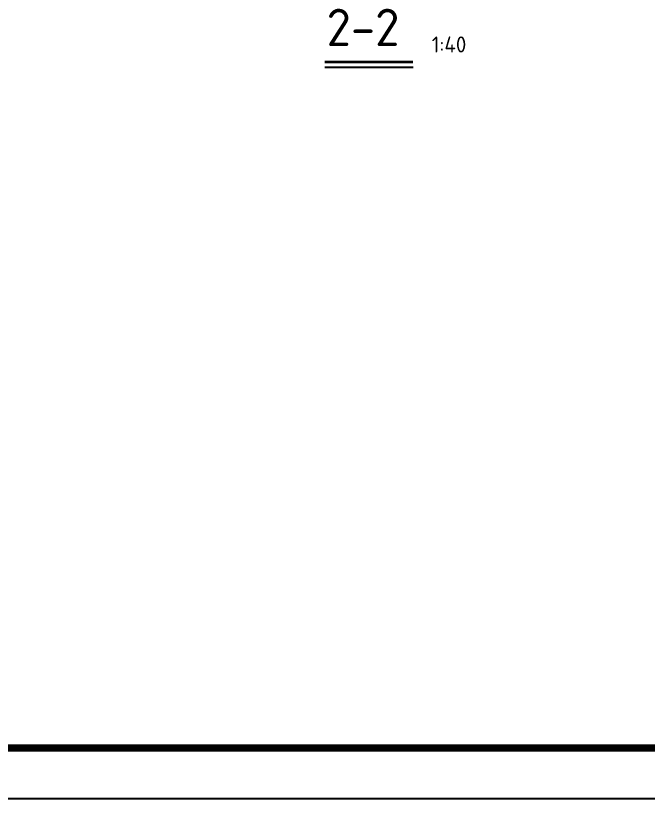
# Model space of a CAD drawing. Extents: x -89996 to 1006241, y -2176 to 440573.
# Drawn here: x 203140 to 220892, y 88594 to 110588 of the extents above; entities that cross this region are included whole.
import ezdxf
from ezdxf.enums import TextEntityAlignment as Align

# ---------------------------------------------------------------- set-up
doc = ezdxf.new("R2010")
doc.units = 0
doc.header["$LTSCALE"] = 1000
doc.header["$MEASUREMENT"] = 0
doc.layers.add('NUM', color=7, linetype='Continuous')
doc.layers.add('PUB_TITLE', color=4, linetype='Continuous')
doc.styles.add('TSSD_Norm', font='tssdeng.shx', dxfattribs={"bigfont": 'hztxt.shx'})

msp = doc.modelspace()

# ---------------------------------------------------------------- linework, layer by layer
at = {"layer": 'NUM', "const_width": 75}
msp.add_lwpolyline([(211828.63, 109289.03), (214308.24, 109289.03)], dxfattribs=at)
at = {"layer": 'NUM'}
msp.add_lwpolyline([(211828.63, 109139.03), (214308.24, 109139.03)], dxfattribs=at)
at = {"layer": 'PUB_TITLE'}
msp.add_lwpolyline([(90043.05, 88593.71), (238643.05, 88593.71), (238643.05, 172593.71), (90043.05, 172593.71)], close=True, dxfattribs=at)
at = {"layer": 'PUB_TITLE', "const_width": 212.12}
msp.add_lwpolyline([(93578.4, 90007.85), (93578.4, 171179.57), (237228.91, 171179.57), (237228.91, 90007.85)], close=True, dxfattribs=at)

# ---------------------------------------------------------------- texts
at = {"layer": 'NUM', "style": 'TSSD_Norm'}
for s, height, p in [('2-2', 1050, (211877.09, 109418.27)), ('1:40', 450, (214833.24, 109418.27))]:
    msp.add_text(s, height=height, dxfattribs=at).set_placement(p, align=Align.BOTTOM_LEFT)

doc.saveas('drawing.dxf')
